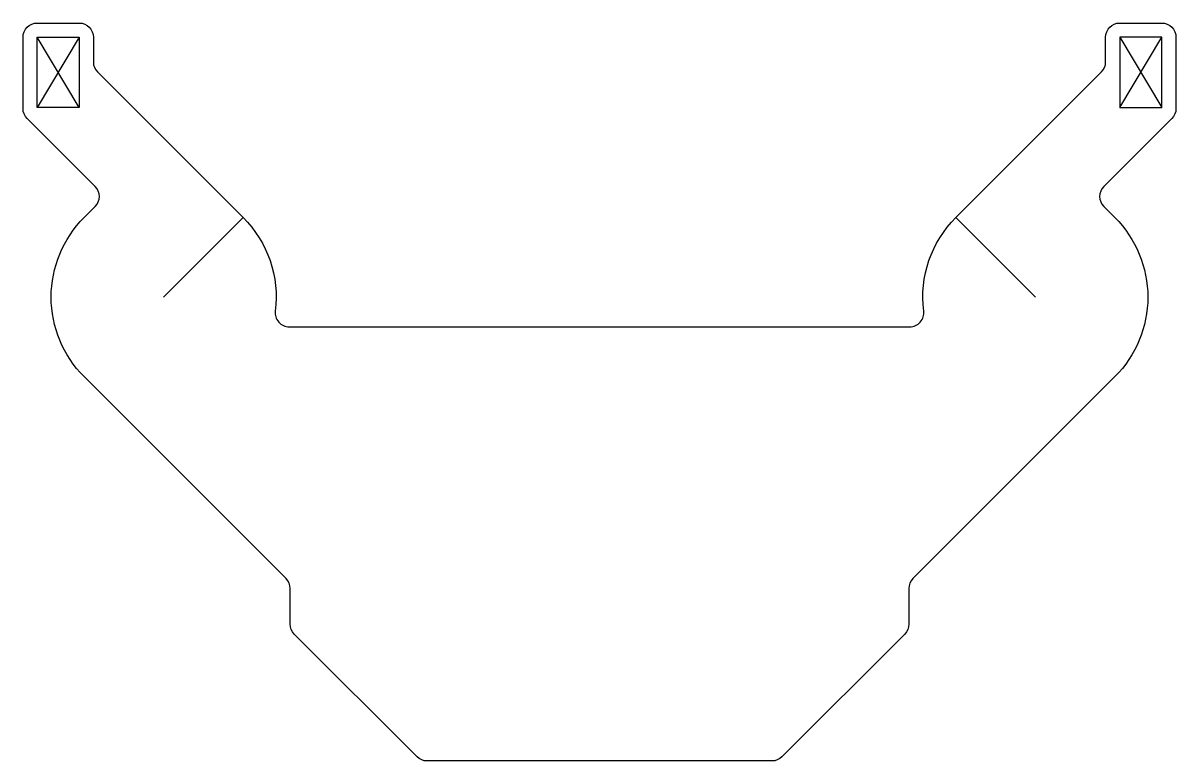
# Model space of a CAD drawing. Header units: millimetres. Extents: x -41 to 41, y -20 to 32.5.
import ezdxf

# ---------------------------------------------------------------- set-up
doc = ezdxf.new("R2010")
doc.units = ezdxf.units.MM
doc.layers.get('0').update_dxf_attribs({"linetype": 'CONTINUOUS'})

msp = doc.modelspace()

# ---------------------------------------------------------------- linework, layer by layer
for p, q in [((-37, 26.5), (-40, 31.5)), ((-37, 31.5), (-37, 26.5)), ((37, 31.5), (37, 26.5)), ((37, 26.5), (40, 31.5)), ((-37, 26.5), (-40, 26.5)), ((37, 26.5), (40, 26.5)), ((-31, 13), (-25.343, 18.657)), ((31, 13), (25.343, 18.657))]:
    msp.add_line(p, q)
msp.add_lwpolyline([(22, -7.728), (22, -10.263, -0.198912), (21.707, -10.971), (12.971, -19.707, -0.198912), (12.263, -20), (-12.263, -20, -0.198912), (-12.971, -19.707), (-21.707, -10.971, -0.198912), (-22, -10.263), (-22, -7.728, 0.198912), (-22.293, -7.021), (-36.657, 7.343, -0.414214), (-36.657, 18.657), (-35.864, 19.45, 0.414214), (-35.864, 20.864), (-37.325, 22.325), (-40.707, 25.707, -0.198912), (-41, 26.414), (-41, 31.5, -0.414214), (-40, 32.5), (-37, 32.5, -0.414214), (-36, 31.5), (-36, 29.728, 0.198912), (-35.707, 29.021), (-25.343, 18.657, -0.231289), (-23.061, 12.012, 0.450948), (-22.069, 10.889), (22.069, 10.889, 0.450948), (23.061, 12.012, -0.231289), (25.343, 18.657), (35.707, 29.021, 0.198912), (36, 29.728), (36, 31.5, -0.414214), (37, 32.5), (40, 32.5, -0.414214), (41, 31.5), (41, 26.414, -0.198912), (40.707, 25.707), (37.325, 22.325), (35.864, 20.864, 0.414214), (35.864, 19.45), (36.657, 18.657, -0.414214), (36.657, 7.343), (22.293, -7.021, 0.198912)], format="xyb", close=True)
for points in [[(-40, 26.5), (-40, 31.5), (-37, 31.5)], [(40, 31.5), (37, 31.5), (40, 26.5)]]:
    msp.add_lwpolyline(points, close=True)

doc.saveas('drawing.dxf')
